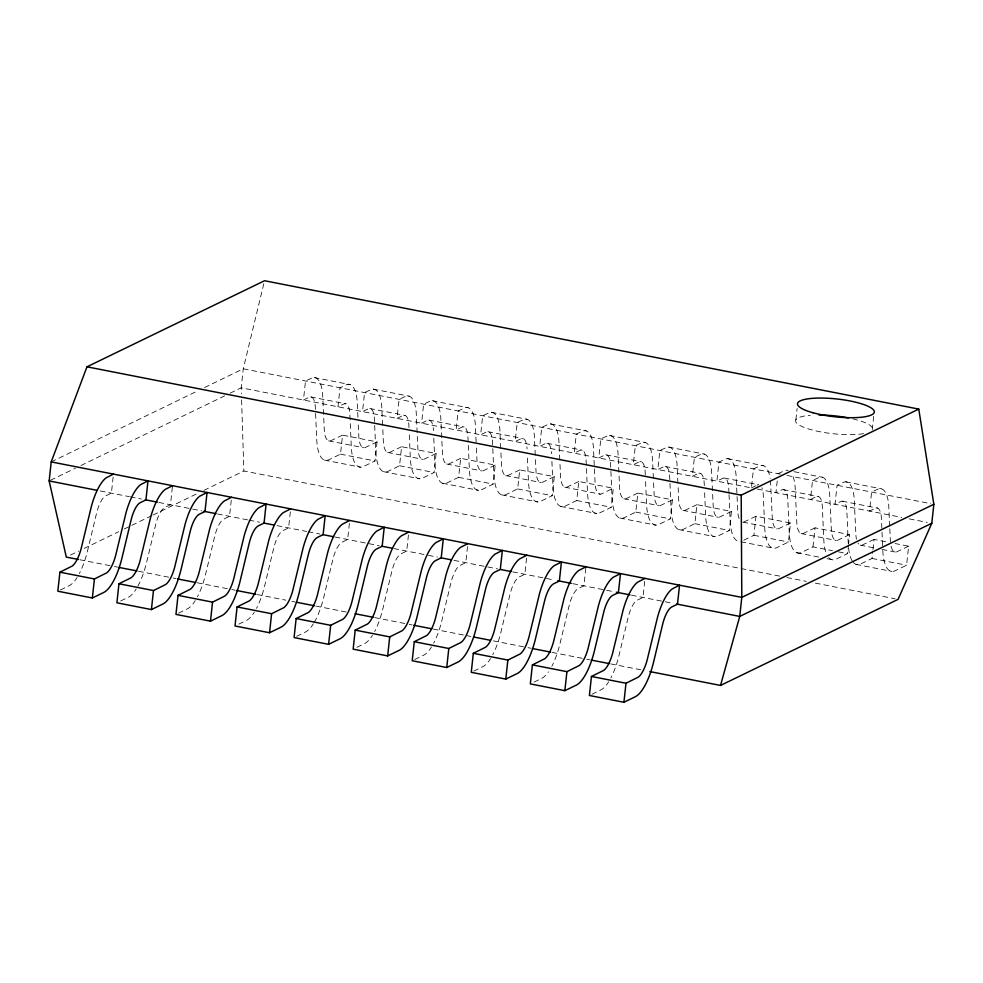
<?xml version="1.0" encoding="UTF-8"?>
<svg xmlns="http://www.w3.org/2000/svg" width="983" height="983" viewBox="0 0 983 983"><rect width="100%" height="100%" fill="white"/><g stroke="black" fill="none" stroke-linecap="round" stroke-linejoin="round"><path stroke-width="0.74" stroke-dasharray="4.92 3.69" d="M113.143 477.038L111.398 493.147L105.734 495.887A22.511 7.594 -78.9 0 0 96.506 513.482L87.61 550.541A45.009 15.187 -78.9 0 1 79.328 573.605M172.369 487.163L170.452 504.734L164.788 507.474A22.511 7.594 -78.9 0 0 155.572 525.069L146.664 562.129A45.009 15.187 -78.9 0 1 136.735 588.141M231.263 500.212L229.518 516.321L223.854 519.061A22.511 7.594 -78.9 0 0 214.626 536.657L205.73 573.716A45.009 15.187 -78.9 0 1 197.448 596.779M290.329 511.799L288.584 527.908L282.92 530.648A22.511 7.594 -78.9 0 0 273.692 548.244L264.796 585.303A45.009 15.187 -78.9 0 1 256.514 608.366M315.592 413.487L316.723 439.45A45.009 15.187 -78.9 0 0 329.158 459.651L340.474 454.158L342.551 435.137L377.079 441.908L375.002 460.941L363.685 466.434A45.009 15.187 -78.9 0 1 351.25 446.221L349.862 414.15A22.511 7.594 -78.9 0 0 343.645 404.05L337.98 406.79L340.044 387.769L347.232 384.451A42.208 14.241 -78.9 0 1 357.136 400.536L357.935 417.296M349.395 523.386L347.638 539.495L341.986 542.235A22.511 7.594 -78.9 0 0 332.758 559.831L323.849 596.89A45.009 15.187 -78.9 0 1 313.921 622.903M382.608 425.16L381.674 405.352A42.208 14.241 -78.9 0 0 371.771 389.268L364.582 392.586L362.518 411.607L368.17 408.867A22.511 7.594 -78.9 0 1 374.388 418.967L375.776 451.037A45.009 15.187 -78.9 0 0 388.211 471.238L399.54 465.745L401.605 446.724L436.133 453.495L434.068 472.528L422.751 478.021A45.009 15.187 -78.9 0 1 410.304 457.808L409.186 431.844M408.449 534.973L406.704 551.082L401.039 553.822A22.511 7.594 -78.9 0 0 391.812 571.418L382.915 608.477A45.009 15.187 -78.9 0 1 374.646 631.541M433.786 438.185L434.842 462.624A45.009 15.187 -78.9 0 0 447.277 482.825L458.606 477.333L460.671 458.311L495.199 465.082L493.134 484.115L481.805 489.608A45.009 15.187 -78.9 0 1 469.37 469.395L467.982 437.324A22.511 7.594 -78.9 0 0 461.764 427.224L456.1 429.964L458.176 410.943L465.364 407.626A42.208 14.241 -78.9 0 1 475.268 423.71L476.19 443.517M467.515 546.56L465.77 562.669L460.105 565.409A22.511 7.594 -78.9 0 0 450.878 583.005L441.981 620.064A45.009 15.187 -78.9 0 1 433.7 643.128M500.728 448.334L499.794 428.527A42.208 14.241 -78.9 0 0 489.903 412.442L482.702 415.76L480.638 434.781L486.302 432.041A22.511 7.594 -78.9 0 1 492.52 442.141L493.908 474.211A45.009 15.187 -78.9 0 0 506.343 494.412L517.66 488.92L519.737 469.899L554.265 476.669L552.2 495.702L540.871 501.195A45.009 15.187 -78.9 0 1 528.436 480.982L527.38 456.554M526.581 558.16L524.824 574.256L519.171 576.996A22.511 7.594 -78.9 0 0 509.944 594.592L501.047 631.651A45.009 15.187 -78.9 0 1 492.766 654.715M551.905 461.359L552.962 485.799A45.009 15.187 -78.9 0 0 565.409 505.999L576.726 500.507L578.79 481.486L613.318 488.256L611.254 507.289L599.937 512.782A45.009 15.187 -78.9 0 1 587.502 492.569L586.114 460.499A22.511 7.594 -78.9 0 0 579.896 450.398L574.232 453.138L576.296 434.117L583.484 430.8A42.208 14.241 -78.9 0 1 593.388 446.884L595.145 484.41A25.312 8.54 -78.9 0 0 601.08 494.056L613.318 488.256M585.794 568.272L583.89 585.843L578.225 588.584A22.511 7.594 -78.9 0 0 569.01 606.179L560.101 643.238A45.009 15.187 -78.9 0 1 551.832 666.302M610.91 471.422L612.028 497.386A45.009 15.187 -78.9 0 0 624.463 517.586L635.792 512.094L637.856 493.073L672.384 499.843L670.32 518.877L658.991 524.369A45.009 15.187 -78.9 0 1 646.556 504.156L645.438 478.193M644.701 581.334L642.956 597.431L637.291 600.171A22.511 7.594 -78.9 0 0 628.063 617.766L619.167 654.825A45.009 15.187 -78.9 0 1 610.885 677.889M677.914 483.095L676.98 463.288A42.208 14.241 -78.9 0 0 667.088 447.204L659.888 450.521L657.824 469.542L663.488 466.802A22.511 7.594 -78.9 0 1 669.706 476.902L671.094 508.973A45.009 15.187 -78.9 0 0 683.529 529.173L694.858 523.681L696.922 504.66L731.45 511.43L729.386 530.464L718.057 535.956A45.009 15.187 -78.9 0 1 705.622 515.743L704.504 489.78M230.157 393.163L241.204 387.806L751.417 487.9L753.482 468.879L760.67 465.561A42.208 14.241 -78.9 0 1 770.18 478.488M743.848 540.159L753.912 535.268L755.988 516.247L790.516 523.017L788.44 542.051L777.123 547.543A45.009 15.187 -78.9 0 1 764.688 527.33L763.3 495.26A22.511 7.594 -78.9 0 0 761.862 487.679M777.221 481.006L775.943 492.716L781.608 489.976A22.511 7.594 -78.9 0 1 787.825 500.077L789.214 532.147A45.009 15.187 -78.9 0 0 801.649 552.348L812.978 546.867L832.49 550.689M795.874 419.839L797.102 408.547M812.978 546.867L815.042 527.834L849.57 534.605L848.624 543.39M828.816 557.656A45.009 15.187 -78.9 0 0 836.177 559.13L847.506 553.638L848.464 544.852M872.24 429.804L873.764 415.686M853.355 562.473A45.009 15.187 -78.9 0 0 860.715 563.935L872.044 558.455L872.83 551.131M872.99 549.669L874.108 539.421L889.124 542.37M882.808 550.517A45.009 15.187 -78.9 0 0 895.243 570.718L906.572 565.225L908.636 546.192L895.12 543.55M263.813 283.718L243.268 368.785L241.204 387.806L241.4 393.864M51.214 461.899L197.681 390.89M204.587 387.535L243.268 368.785L780.465 474.175M50.526 480.257L75.408 468.203M80.925 465.524L224.628 395.854M70.432 555.088L78.689 551.082M84.194 548.416L118.611 531.729M124.116 529.051L151.64 515.706M153.016 515.043L198.443 493.011M203.948 490.345L243.87 470.992L780.785 576.333M342.551 435.137L330.313 440.937A25.312 8.54 -78.9 0 1 324.365 431.291L322.608 393.765A42.208 14.241 -78.9 0 0 312.705 377.681L305.516 380.999L303.452 400.02L309.117 397.279A22.511 7.594 -78.9 0 1 315.334 407.38L315.531 411.963M60.344 589.984L69.154 585.721A45.009 15.187 -78.9 0 0 77.104 577.463M377.079 441.908L364.84 447.707A25.312 8.54 -78.9 0 1 358.893 438.062L358.205 423.403M401.605 446.724L389.366 452.524A25.312 8.54 -78.9 0 1 383.431 442.878L382.67 426.683M120.663 600.969L128.22 597.308A45.009 15.187 -78.9 0 0 136.17 589.05M436.133 453.495L423.894 459.294A25.312 8.54 -78.9 0 1 417.959 449.649L416.202 412.123A42.208 14.241 -78.9 0 0 406.298 396.038L399.11 399.356L397.046 418.377L402.698 415.637A22.511 7.594 -78.9 0 1 408.916 425.737L409.125 430.321M460.671 458.311L448.432 464.111A25.312 8.54 -78.9 0 1 442.497 454.465L440.74 416.939A42.208 14.241 -78.9 0 0 430.837 400.855L423.636 404.173L421.572 423.194L427.236 420.454A22.511 7.594 -78.9 0 1 433.454 430.554M178.476 613.159L187.274 608.895A45.009 15.187 -78.9 0 0 195.236 600.638M495.199 465.082L482.96 470.882A25.312 8.54 -78.9 0 1 477.025 461.236L476.264 445.041M519.737 469.899L507.498 475.698A25.312 8.54 -78.9 0 1 501.551 466.053L500.789 449.858M238.795 624.144L246.34 620.482A45.009 15.187 -78.9 0 0 254.29 612.225M554.265 476.669L542.026 482.469A25.312 8.54 -78.9 0 1 536.091 472.823L535.33 456.64M578.79 481.486L566.552 487.285A25.312 8.54 -78.9 0 1 560.617 477.64L559.855 461.445M296.596 636.333L305.406 632.069A45.009 15.187 -78.9 0 0 313.356 623.812M637.856 493.073L625.618 498.873A25.312 8.54 -78.9 0 1 619.683 489.227L617.926 451.701A42.208 14.241 -78.9 0 0 608.022 435.616L600.834 438.934L598.758 457.955L604.422 455.215A22.511 7.594 -78.9 0 1 610.64 465.315L610.836 469.899M356.915 647.318L364.46 643.656A45.009 15.187 -78.9 0 0 372.422 635.399M672.384 499.843L660.146 505.643A25.312 8.54 -78.9 0 1 654.211 495.997L653.449 479.815M696.922 504.66L684.684 510.46A25.312 8.54 -78.9 0 1 678.749 500.814L677.987 484.619M778.02 473.695L785.208 470.378A42.208 14.241 -78.9 0 1 788.071 470.513M751.417 487.9L755.939 485.713M414.715 659.507L423.526 655.243A45.009 15.187 -78.9 0 0 431.488 646.986M731.45 511.43L719.212 517.23A25.312 8.54 -78.9 0 1 713.277 507.584L711.508 470.058A42.208 14.241 -78.9 0 0 701.616 453.974L694.416 457.292L692.351 476.313L698.016 473.573A22.511 7.594 -78.9 0 1 704.233 483.673L704.43 488.256M755.988 516.247L743.75 522.047M473.781 671.094L482.592 666.83A45.009 15.187 -78.9 0 0 490.542 658.573M790.516 523.017L778.278 528.817A25.312 8.54 -78.9 0 1 772.331 519.171L770.574 481.645M815.042 527.834L802.804 533.634A25.312 8.54 -78.9 0 1 796.869 523.988L795.112 486.462A42.208 14.241 -78.9 0 0 791.671 473.781M534.101 682.079L541.658 678.417A45.009 15.187 -78.9 0 0 548.477 671.868M849.57 534.605L837.332 540.404A25.312 8.54 -78.9 0 1 831.397 530.759L829.64 493.233A42.208 14.241 -78.9 0 0 819.736 477.148L812.548 480.466L810.484 499.499L816.136 496.747A22.511 7.594 -78.9 0 1 822.353 506.847L823.742 538.93A45.009 15.187 -78.9 0 0 826.617 554.093M874.108 539.421L861.87 545.221A25.312 8.54 -78.9 0 1 857.987 543.169M591.901 694.281L600.711 690.005A45.009 15.187 -78.9 0 0 608.674 681.747M908.636 546.192L896.398 551.991A25.312 8.54 -78.9 0 1 891.016 545.958M314.179 377.546L350.095 384.586M373.245 389.133L409.161 396.186M432.299 400.72L468.227 407.773M491.365 412.307L527.293 419.36M550.431 423.894L586.347 430.947M609.485 435.481L645.413 442.534M668.551 447.068L704.479 454.121M727.617 458.656L763.533 465.709M794.08 471.693L822.599 477.296M845.736 481.83L881.665 488.883M787.027 475.465L930.84 503.677M310.714 396.911L345.979 403.829M369.768 408.498L405.045 415.416M428.834 420.085L464.111 427.003M487.9 431.672L523.165 438.59M546.953 443.259L582.231 450.177M606.019 454.846L641.297 461.764M665.086 466.434L700.351 473.351M724.152 478.021L758.679 484.791M783.205 489.608L818.483 496.526M842.271 501.195L877.549 508.113M757.34 489.067L901.706 517.39M909.226 518.864L927.276 522.403M328.592 440.851L363.956 447.793M387.658 452.438L423.022 459.38M446.712 464.025L482.075 470.968M505.778 475.612L541.141 482.555M564.844 487.199L600.208 494.142M623.898 498.786L659.274 505.729M682.964 510.374L718.327 517.316M742.865 522.12L777.393 528.903M801.096 533.548L836.459 540.49M860.15 545.135L875.165 548.084M882.009 549.423L895.513 552.077M340.474 454.158L375.002 460.941M399.54 465.745L434.068 472.528M458.606 477.333L493.134 484.115M517.66 488.92L552.2 495.702M576.726 500.507L611.254 507.289M635.792 512.094L670.32 518.877M694.858 523.681L729.386 530.464M753.912 535.268L788.44 542.051M838.499 551.868L847.506 553.638M872.044 558.455L906.572 565.225M324.476 460.093L360.491 467.158M383.53 471.68L419.544 478.746M442.596 483.267L478.61 490.333M501.662 494.854L537.676 501.92M560.715 506.442L596.742 513.507M619.781 518.029L655.796 525.094M678.848 529.616L714.862 536.681M740.899 541.793L773.928 548.268M796.967 552.79L819.49 557.201M826.986 558.676L832.982 559.855M856.033 564.377L892.048 571.442M786.805 577.513L806.355 581.346M815.374 583.116L895.083 598.758M100.241 490.959L129.412 496.673M130.297 496.845L141.417 499.032M158.853 502.448L201.982 510.914M217.464 513.949L247.532 519.847M249.018 520.142L259.537 522.206M277.034 525.635L306.598 531.434M308.097 531.729L320.102 534.088M335.142 537.037L379.168 545.676M393.802 548.551L426.892 555.039M428.391 555.334L437.41 557.103M453.962 560.347L497.582 568.911M512.622 571.86L554.854 580.142M572.782 583.656L614.891 591.926M631.43 595.17L673.552 603.427M79.844 559.745L112.922 566.233M114.433 566.527L117.444 567.117M138.492 571.246L171.583 577.746M173.082 578.041L176.092 578.631M197.153 582.759L230.231 589.247M231.742 589.542L234.753 590.132M257.313 594.555L285.881 600.171M291.902 601.35L294.912 601.94M315.961 606.069L349.051 612.556M374.621 617.57L407.712 624.07M409.211 624.365L412.221 624.955M433.27 629.083L470.869 636.456M493.429 640.879L526.519 647.379M528.018 647.674L531.029 648.264M552.09 652.393L585.18 658.88M586.679 659.175L589.689 659.765M610.738 663.894L640.818 669.804M890.463 542.346L889.762 527.687M889.701 526.163L888.706 504.82A42.208 14.241 -78.9 0 0 878.802 488.735L871.602 492.053L869.537 511.086L875.202 508.334A22.511 7.594 -78.9 0 1 881.419 518.434L881.948 530.66M882.021 532.184L882.673 547.457M848.28 543.734L846.891 511.664A22.511 7.594 -78.9 0 0 840.674 501.563L835.009 504.304L837.074 485.283L844.274 481.965A42.208 14.241 -78.9 0 1 854.166 498.049L855.935 535.575A25.312 8.54 -78.9 0 0 856.488 539.188M728.968 493.073L728.772 488.49A22.511 7.594 -78.9 0 0 722.554 478.389L716.89 481.129L718.954 462.108L726.142 458.791A42.208 14.241 -78.9 0 1 736.046 474.875L737.803 512.401A25.312 8.54 -78.9 0 0 739.867 519.995M729.03 494.596L730.16 520.56A45.009 15.187 -78.9 0 0 739.4 541.498M653.388 478.279L652.454 458.471A42.208 14.241 -78.9 0 0 642.55 442.387L635.362 445.704L633.285 464.726L638.95 461.985A22.511 7.594 -78.9 0 1 645.167 472.086L645.364 476.669M559.794 459.921L558.86 440.114A42.208 14.241 -78.9 0 0 548.956 424.029L541.768 427.347L539.704 446.368L545.356 443.628A22.511 7.594 -78.9 0 1 551.574 453.728M535.256 455.104L534.322 435.297A42.208 14.241 -78.9 0 0 524.431 419.213L517.23 422.53L515.166 441.551L520.83 438.811A22.511 7.594 -78.9 0 1 527.048 448.912M241.597 399.909L243.87 470.992M863.627 433.614A38.656 8.958 6.2 0 1 806.527 428.281A38.656 8.958 6.2 0 1 810.25 415.293M852.839 418.881A38.656 8.958 6.2 0 1 872.105 427.433M852.187 560.888A45.009 15.187 -78.9 0 1 848.648 548.526M757.082 485.16A22.511 7.594 -78.9 0 1 757.893 484.865"/><path stroke-width="1.47" d="M78.333 559.45L66.303 557.091L49.15 480.933L51.214 461.899L86.971 366.819L264.538 280.733L918.761 409.088L933.85 504.267L931.786 523.288L898.093 599.347L720.527 685.434L649.849 671.573M59.902 572.18L57.825 591.213L92.353 597.983L103.682 592.491A45.009 15.187 -78.9 0 0 122.138 557.312L131.034 520.253A22.511 7.594 -78.9 0 1 140.262 502.657L145.926 499.917L147.991 480.884L140.753 484.57A42.208 14.241 -78.9 0 0 126.07 512.573L115.502 556.071A25.312 8.54 -78.9 0 1 106.692 572.868L94.429 578.962L59.902 572.18L72.164 566.097A25.312 8.54 -78.9 0 0 80.975 549.3L91.542 505.803A42.208 14.241 -78.9 0 1 106.225 477.787L113.463 474.113M92.353 597.983L94.429 578.962M118.955 583.767L116.891 602.8L151.419 609.571L162.748 604.078A45.009 15.187 -78.9 0 0 181.191 568.899L190.1 531.84A22.511 7.594 -78.9 0 1 199.328 514.244L204.98 511.504L207.057 492.471L199.819 496.157A42.208 14.241 -78.9 0 0 185.123 524.16L174.569 567.658A25.312 8.54 -78.9 0 1 165.758 584.455L153.483 590.55L118.955 583.767L131.231 577.685A25.312 8.54 -78.9 0 0 140.041 560.888L150.596 517.39A42.208 14.241 -78.9 0 1 165.291 489.374L172.517 485.7M151.419 609.571L153.483 590.55M231.583 497.287L224.357 500.961A42.208 14.241 -78.9 0 0 209.662 528.977L199.094 572.475A25.312 8.54 -78.9 0 1 190.284 589.272L178.021 595.354L175.957 614.387L210.485 621.158L221.802 615.665A45.009 15.187 -78.9 0 0 240.257 580.486L249.154 543.427A22.511 7.594 -78.9 0 1 258.382 525.831L264.046 523.091L274.146 525.069M210.485 621.158L212.549 602.137L224.824 596.042A25.312 8.54 -78.9 0 0 233.635 579.245L244.189 535.747A42.208 14.241 -78.9 0 1 258.885 507.744L266.11 504.07L264.046 523.091M290.649 508.875L283.411 512.548A42.208 14.241 -78.9 0 0 268.728 540.564L258.16 584.062A25.312 8.54 -78.9 0 1 249.35 600.859L237.087 606.941L235.011 625.974L269.539 632.745L280.868 627.252A45.009 15.187 -78.9 0 0 299.323 592.073L308.22 555.014A22.511 7.594 -78.9 0 1 317.448 537.418L323.112 534.678L333.642 536.743M269.539 632.745L271.615 613.724L283.878 607.629A25.312 8.54 -78.9 0 0 292.688 590.832L303.256 547.334A42.208 14.241 -78.9 0 1 317.939 519.331L325.176 515.657L323.112 534.678M296.141 618.528L294.077 637.562L328.605 644.332L339.934 638.839A45.009 15.187 -78.9 0 0 358.39 603.66L367.286 566.601A22.511 7.594 -78.9 0 1 376.514 549.005L382.166 546.265L384.242 527.244L377.005 530.918A42.208 14.241 -78.9 0 0 362.322 558.922L351.754 602.419A25.312 8.54 -78.9 0 1 342.944 619.216L330.669 625.311L296.141 618.528L308.416 612.446A25.312 8.54 -78.9 0 0 317.226 595.649L327.794 552.151A42.208 14.241 -78.9 0 1 342.477 524.136L349.715 520.462M328.605 644.332L330.669 625.311M355.207 630.115L353.143 649.149L387.671 655.919L399 650.427A45.009 15.187 -78.9 0 0 417.443 615.247L426.339 578.188A22.511 7.594 -78.9 0 1 435.567 560.593L441.232 557.852L443.296 538.831L436.071 542.505A42.208 14.241 -78.9 0 0 421.375 570.509L410.82 614.006A25.312 8.54 -78.9 0 1 402.01 630.803L389.735 636.898L355.207 630.115L367.482 624.033A25.312 8.54 -78.9 0 0 376.292 607.236L386.847 563.738A42.208 14.241 -78.9 0 1 401.543 535.723L408.768 532.049M387.671 655.919L389.735 636.898M414.273 641.702L412.209 660.736L446.737 667.506L458.053 662.014A45.009 15.187 -78.9 0 0 476.509 626.835L485.405 589.775A22.511 7.594 -78.9 0 1 494.633 572.18L500.298 569.44L502.362 550.419L495.137 554.093A42.208 14.241 -78.9 0 0 480.441 582.096L469.874 625.593A25.312 8.54 -78.9 0 1 461.064 642.39L448.801 648.485L414.273 641.702L426.536 635.62A25.312 8.54 -78.9 0 0 435.346 618.823L445.913 575.325A42.208 14.241 -78.9 0 1 460.597 547.31L467.834 543.636M446.737 667.506L448.801 648.485M473.327 653.29L471.262 672.323L505.79 679.093L517.119 673.601A45.009 15.187 -78.9 0 0 535.575 638.422L544.471 601.363A22.511 7.594 -78.9 0 1 553.699 583.767L559.364 581.027L561.428 562.006L554.191 565.68A42.208 14.241 -78.9 0 0 539.507 593.683L528.94 637.181A25.312 8.54 -78.9 0 1 520.13 653.978L507.867 660.072L473.327 653.29L485.602 647.207A25.312 8.54 -78.9 0 0 494.412 630.41L504.979 586.912A42.208 14.241 -78.9 0 1 519.663 558.897L526.9 555.223M505.79 679.093L507.867 660.072M532.393 664.877L530.329 683.91L564.856 690.68L576.185 685.188A45.009 15.187 -78.9 0 0 594.629 650.009L603.537 612.95A22.511 7.594 -78.9 0 1 612.753 595.354L618.418 592.614L620.482 573.593L613.257 577.267A42.208 14.241 -78.9 0 0 598.561 605.27L588.006 648.768A25.312 8.54 -78.9 0 1 579.196 665.565L566.921 671.659L532.393 664.877L544.668 658.794A25.312 8.54 -78.9 0 0 553.478 641.997L564.033 598.5A42.208 14.241 -78.9 0 1 578.729 570.496L585.954 566.81M564.856 690.68L566.921 671.659M591.459 676.464L589.395 695.497L623.922 702.267L635.239 696.775A45.009 15.187 -78.9 0 0 653.695 661.596L662.591 624.537A22.511 7.594 -78.9 0 1 671.819 606.941L677.484 604.201L679.548 585.18L672.323 588.854A42.208 14.241 -78.9 0 0 657.627 616.857L647.072 660.355A25.312 8.54 -78.9 0 1 638.262 677.152L625.987 683.246L591.459 676.464L603.722 670.381A25.312 8.54 -78.9 0 0 612.532 653.584L623.099 610.087A42.208 14.241 -78.9 0 1 637.795 582.083L645.02 578.397M623.922 702.267L625.987 683.246M720.527 685.434L739.732 616.415L741.796 597.381L741.207 495.174L918.761 409.088M933.85 504.267L741.796 597.381L51.214 461.899M931.786 523.288L739.732 616.415L676.562 604.017M86.971 366.819L741.207 495.174M49.15 480.933L97.243 490.37M145.324 499.794L157.354 502.153M203.936 511.295L215.953 513.654M381.76 546.179L392.291 548.256M440.421 557.693L450.951 559.757M500.58 569.501L511.111 571.565M557.742 580.707L571.27 583.361M616.39 592.221L629.931 594.875M118.943 567.412L136.993 570.951M177.591 578.926L195.642 582.464M236.252 590.427L255.801 594.26M296.411 602.235L314.462 605.774M355.072 613.736L373.11 617.275M413.72 625.249L431.77 628.788M473.88 637.045L490.419 640.289M532.54 648.559L550.578 652.098M591.188 660.06L609.239 663.599M178.021 595.354L212.549 602.137M237.087 606.941L271.615 613.724M818.876 414.986A38.656 8.958 6.2 0 1 848.304 417.91M812.904 412.737A38.656 8.958 6.2 0 0 874.071 412.86A38.656 8.958 6.2 0 0 820.719 398.054A38.656 8.958 6.2 0 0 812.904 412.737"/></g></svg>
